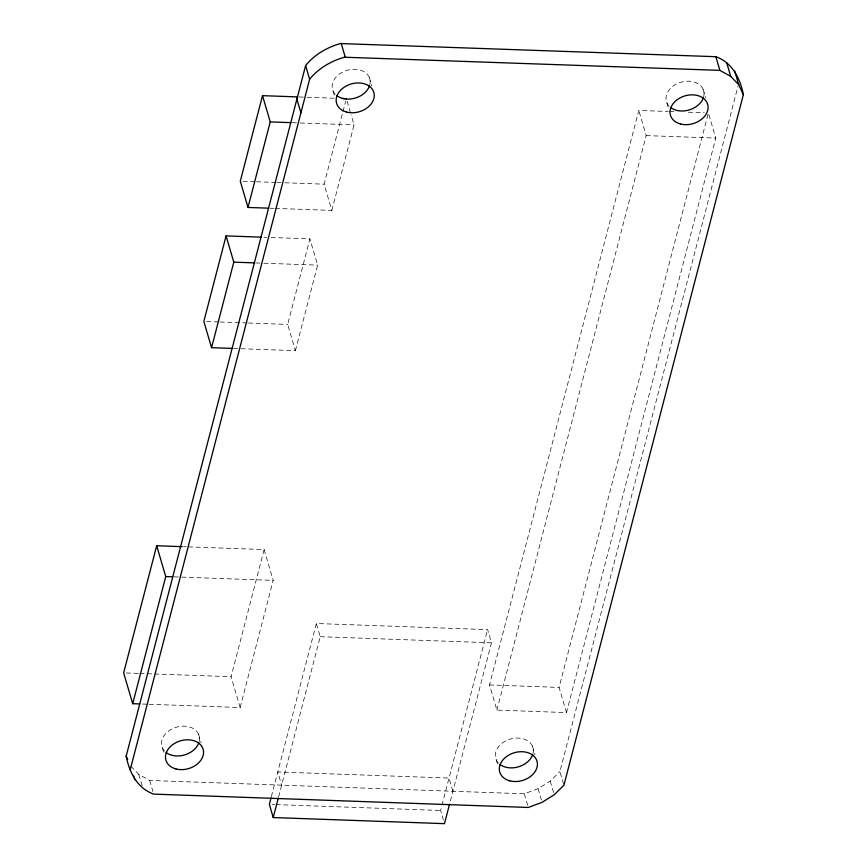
<?xml version="1.0" encoding="UTF-8"?>
<svg xmlns="http://www.w3.org/2000/svg" width="867" height="867" viewBox="0 0 867 867"><rect width="100%" height="100%" fill="white"/><g stroke="black" fill="none" stroke-linecap="round" stroke-linejoin="round"><path stroke-width="0.65" stroke-dasharray="4.33 3.25" d="M233.461 348.458L295.398 350.669L287.671 324.421L309.887 238.891L267.979 237.395M275.294 208.405L331.833 210.421L324.106 184.172L342.628 112.905M342.964 111.605L345.662 101.244M295.398 350.669L317.615 265.139L309.887 238.891M331.833 210.421L354.061 124.902L351.113 114.899M149.113 704.275L240.148 707.515L231.077 676.715L264.121 549.58L187.565 546.849M240.148 707.515L273.181 580.381L264.121 549.58M271.371 796.589L316.347 623.514L487.601 629.615L491.481 642.805L449.875 802.918M278.621 796.806L320.226 636.703L316.347 623.514M443.427 820.052L440.609 810.461L441.617 806.581M441.953 805.28L487.601 629.615M566.498 712.587L559.085 687.412L708.372 112.916L715.774 138.081L566.498 712.587L496.91 710.106L489.508 684.93L638.784 110.434L668.229 111.485M496.91 710.106L646.197 135.599L638.784 110.434M563.561 784.006L559.898 771.587L737.98 86.266M130.809 766.125L138.818 774.415L149.677 780.441L524.318 793.804L538.071 788.656L550.209 781.08L559.898 771.587M299.017 96.963L305.769 97.202M307.124 97.245L335.518 98.264M669.562 111.529L676.26 111.767M688.3 112.201L704.351 112.764M292.136 122.691L298.866 122.93M300.21 122.973L354.061 124.902M646.197 135.599L715.774 138.081M242.988 181.279L255.158 181.712M256.513 181.767L275.435 182.438M276.79 182.493L283.552 182.731M284.896 182.774L324.106 184.172M269.908 208.221L273.95 208.362M263.926 237.255L266.624 237.341M255.689 262.929L262.419 263.167M263.763 263.221L317.615 265.139M206.552 321.527L218.712 321.96M220.066 322.004L247.106 322.968M248.461 323.023L287.671 324.421M183.533 546.709L186.221 546.795M174.115 576.848L273.181 580.381M320.226 636.703L491.481 642.805M489.508 684.93L559.085 687.412M126.322 672.976L138.417 673.41M139.76 673.464L153.188 673.941M154.532 673.984L231.077 676.715M142.416 704.037L147.769 704.232M272.054 804.457L274.752 804.554M276.096 804.598L440.609 810.461M703.115 89.214L705.684 97.917M666.929 102.967L668.76 109.177M369.266 77.315L371.824 86.017M550.209 781.08L554.23 794.746M347.071 101.146L350.745 113.642M532.436 746.086L534.993 754.778M333.08 91.068L334.9 97.277M538.071 788.656L542.092 802.322M524.318 793.804L528.339 807.459M496.249 759.828L497.712 764.802M452.91 791.257L449.03 778.067L277.776 771.966L281.656 785.144M198.586 734.176L201.144 742.878M162.4 747.928L163.863 752.903M149.677 780.441L152.96 791.625M138.818 774.415L142.481 786.846M164.557 751.125A19.399 14.468 -16.4 0 1 176.933 727.034A19.399 14.468 -16.4 0 1 199.15 741.718M335.236 94.254A19.399 14.468 -16.4 0 1 347.613 70.173A19.399 14.468 -16.4 0 1 369.83 84.858M669.096 106.164A19.399 14.468 -16.4 0 1 681.462 82.072A19.399 14.468 -16.4 0 1 703.679 96.757M498.417 763.025A19.399 14.468 -16.4 0 1 510.782 738.933A19.399 14.468 -16.4 0 1 532.999 753.618"/><path stroke-width="1.3" d="M261.216 237.157L226.07 235.9L203.843 321.429L211.57 347.678L232.118 348.415M297.663 96.909L262.506 95.663L240.289 181.181L248.005 207.441L268.564 208.167M182.189 546.654L156.678 545.744L123.645 672.89L132.705 703.69L139.739 703.939M211.57 347.678L233.797 262.148L226.07 235.9M248.005 207.441L270.233 121.911L262.506 95.663M132.705 703.69L165.749 576.555L156.678 545.744M126.181 756.122L305.618 65.567A56.366 42.017 -16.4 0 1 340.449 43.556L715.849 56.702C732.247 62.457 740.299 78.626 743.355 94.687L563.918 785.253L554.23 794.746L542.092 802.322L528.339 807.459L153.697 794.107C137.289 788.352 129.237 772.194 126.181 756.122L127.72 759.459M130.202 769.788L300.925 112.775L296.72 98.686M271.035 797.878L269.355 804.359L273.235 817.548L444.489 823.65L449.54 804.208M273.235 817.548L278.285 798.106M305.618 65.567L309.638 79.233L300.925 112.775M743.355 94.687L738.727 84.684L730.718 76.394L719.87 70.368L344.47 57.222A56.366 42.017 -16.4 0 0 309.638 79.233M342.281 98.502L346.334 98.643M270.233 121.911L290.781 122.637M233.797 262.148L254.345 262.885M165.749 576.555L172.771 576.804M734.707 71.029L738.727 84.684M726.698 62.727L730.718 76.394M715.849 56.702L719.87 70.368M341.197 43.35L345.218 57.016M133.735 776.063L134.829 779.791M198.857 742.694A19.399 14.468 -16.4 0 1 184.671 754.908A19.399 14.468 -16.4 0 1 166.063 752.469M369.537 85.822A19.399 14.468 -16.4 0 1 355.351 98.036A19.399 14.468 -16.4 0 1 336.743 95.608M703.386 97.733A19.399 14.468 -16.4 0 1 689.2 109.946A19.399 14.468 -16.4 0 1 670.592 107.508M532.706 754.593A19.399 14.468 -16.4 0 1 518.52 766.807A19.399 14.468 -16.4 0 1 499.912 764.38M175.947 768.942A19.399 14.468 -16.4 0 0 203.539 751.505A19.399 14.468 -16.4 0 0 174.061 743.713A19.399 14.468 -16.4 0 0 175.947 768.942M680.476 123.981A19.399 14.468 -16.4 0 0 708.068 106.543A19.399 14.468 -16.4 0 0 678.59 98.751A19.399 14.468 -16.4 0 0 680.476 123.981M346.627 112.081A19.399 14.468 -16.4 0 0 374.219 94.644A19.399 14.468 -16.4 0 0 344.741 86.852A19.399 14.468 -16.4 0 0 346.627 112.081M509.796 780.842A19.399 14.468 -16.4 0 0 537.388 763.404A19.399 14.468 -16.4 0 0 507.91 755.612A19.399 14.468 -16.4 0 0 509.796 780.842"/></g></svg>
